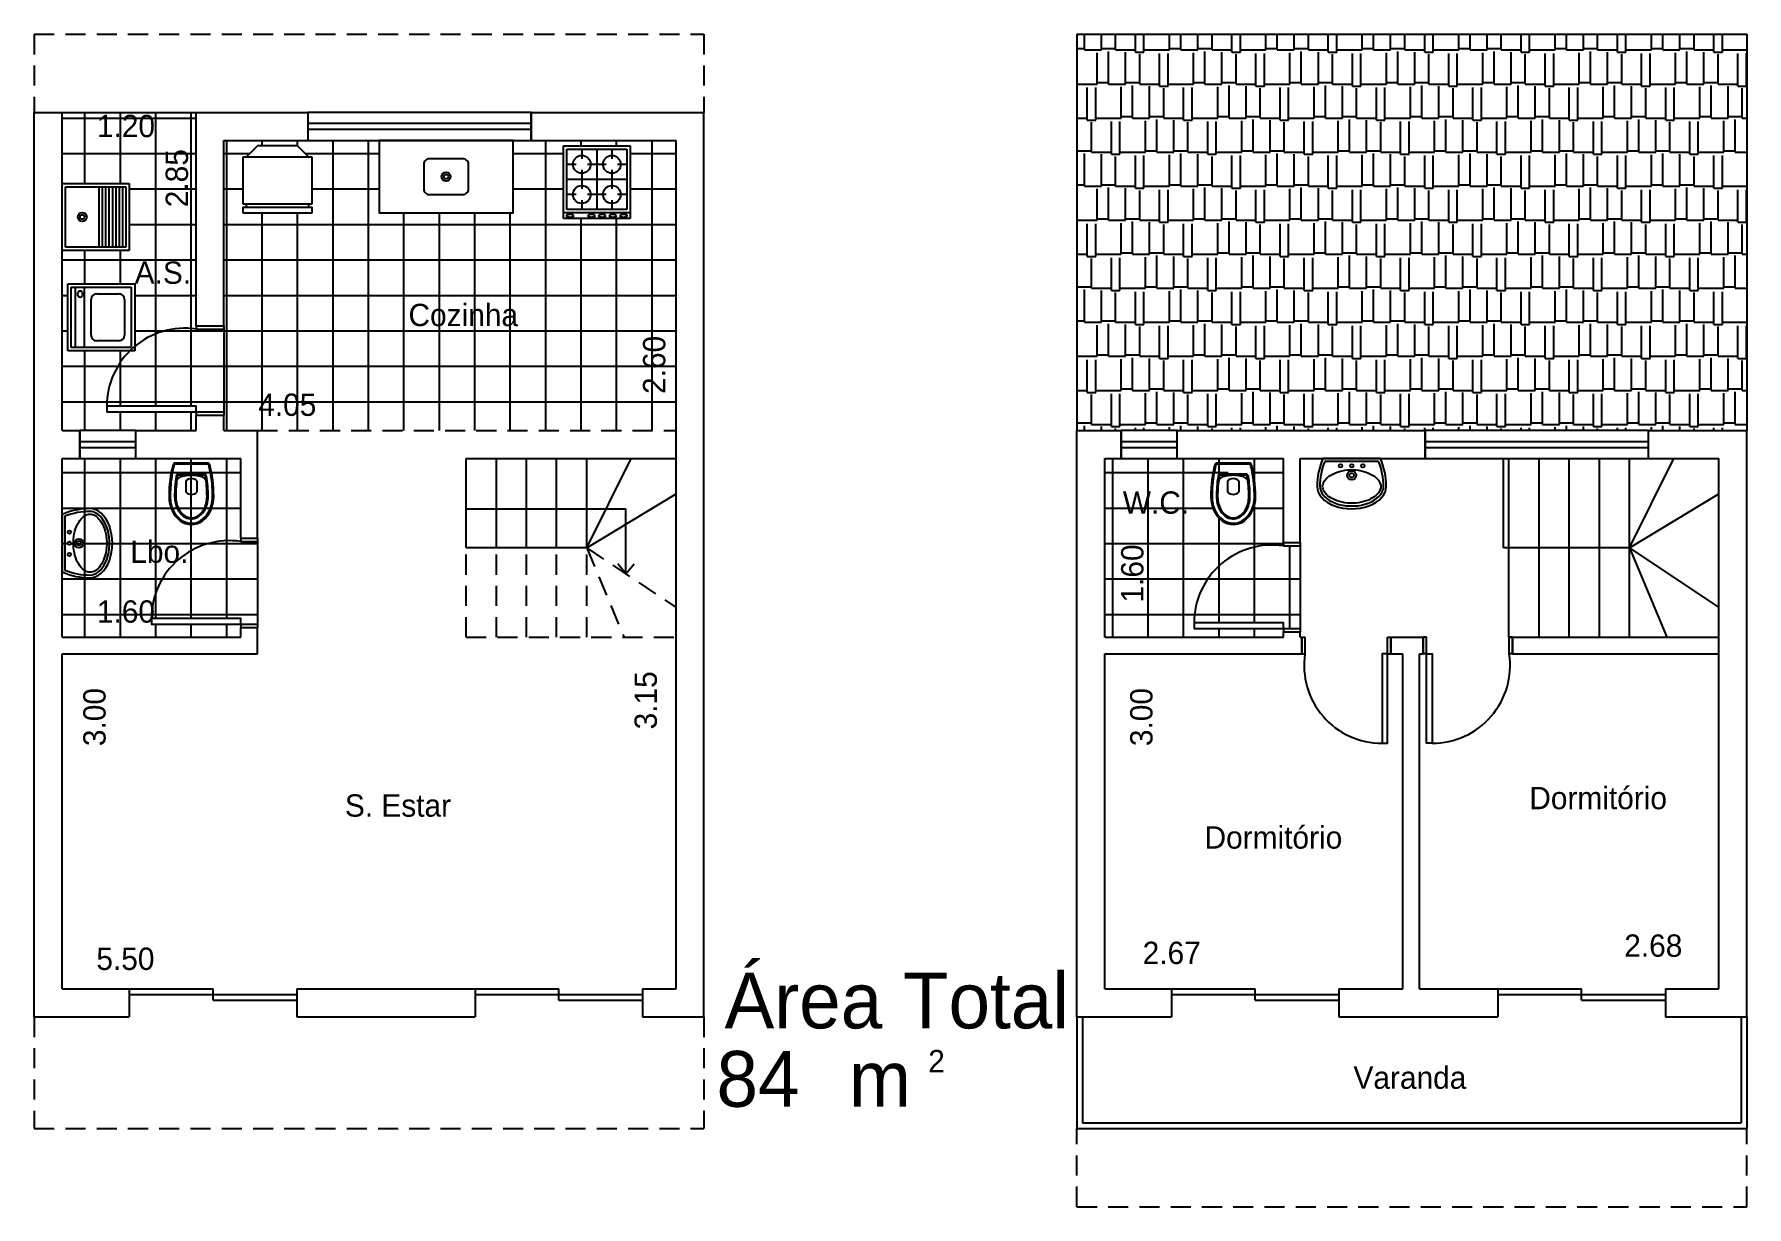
# Model space of a CAD drawing. Extents: x 0.3 to 15.6, y 0.1 to 10.6.
import ezdxf

# ---------------------------------------------------------------- set-up
doc = ezdxf.new("R2010")
doc.units = 0
doc.linetypes.add('ACAD_ISO02W100', pattern=[15, 12, -3])
doc.layers.get('0').update_dxf_attribs({"linetype": 'CONTINUOUS'})
doc.layers.get('DEFPOINTS').update_dxf_attribs({"linetype": 'CONTINUOUS'})
for name, color, linetype in [('BLOCO', 5, 'CONTINUOUS'), ('BLOCOS', 5, 'CONTINUOUS'), ('HACHURA', 1, 'CONTINUOUS'), ('PAREDE', 7, 'CONTINUOUS'), ('PONTILHADO', 8, 'ACAD_ISO02W100')]:
    doc.layers.add(name, color=color, linetype=linetype)
doc.styles.add('PADRÃO', font='', dxfattribs={"height": 0.2})
doc.styles.get('PADRÃO').set_extended_font_data('AvantGarde Bk BT')
doc.dimstyles.new('PADRÃOS', dxfattribs={"dimtxt": 0.15, "dimasz": 0.1, "dimexe": 1.25, "dimexo": 0.625, "dimgap": 0.1, "dimtad": 0, "dimjust": 1, "dimzin": 1, "dimdsep": 46, "dimtxsty": 'PADRÃO', "dimcen": 2.5, "dimse1": 1, "dimse2": 1, "dimsd1": 1, "dimsd2": 1, "dimclrt": 1, "dimadec": 0, "dimazin": 0, "dimtfac": 1, "dimtdec": 4, "dimtmove": 0, "dimatfit": 3, "dimfxl": 1, "dimtolj": 1, "dimtzin": 0, "dimarcsym": 0})
pattern_1 = [(0, (-139.29844, -142.5989), (0, 0.3175), []), (90, (-139.29844, -142.5989), (-0.3175, 2e-17), [])]

# ---------------------------------------------------------------- blocks, each defined once
blk = doc.blocks.new('SETA')
at = {"layer": 'PAREDE', "ltscale": 0.015}
for q in [(-0.073, -0.091), (0.073, -0.091)]:
    blk.add_line((0, 0), q, dxfattribs=at)
blk = doc.blocks.new('J2')
at = {"layer": 'BLOCO'}
for p, q in [((0, 0.25), (0, 0)), ((2, 0.25), (0, 0.25)), ((2, 0), (2, 0.25)), ((2, 0.15), (0, 0.15)), ((0, 0.1), (2, 0.1)), ((0, 0), (2, 0))]:
    blk.add_line(p, q, dxfattribs=at)
blk = doc.blocks.new('J50')
at = {"layer": 'BLOCO'}
for p, q in [((0, 0.25), (0, 0)), ((0.5, 0.25), (0, 0.25)), ((0.5, 0), (0.5, 0.25)), ((0.5, 0.15), (0, 0.15)), ((0, 0.1), (0.5, 0.1)), ((0, 0), (0.5, 0))]:
    blk.add_line(p, q, dxfattribs=at)
blk = doc.blocks.new('P80E25')
at = {"layer": 'BLOCO', "ltscale": 0.015}
for p, q in [((0.03, 0.25), (0, 0.25)), ((0, 0.25), (0, 0)), ((0.03, 0.25), (0.03, 0)), ((0.8, 0.25), (0.77, 0.25)), ((0.77, 0.25), (0.77, 0)), ((0.8, 0.25), (0.8, 0)), ((0.8, 0), (0, 0))]:
    blk.add_line(p, q, dxfattribs=at)
at = {"layer": 'BLOCO'}
blk.add_lwpolyline([(0.03, 0.25), (0.08, 0.25), (0.08, 1.05), (0.03, 1.05)], close=True, dxfattribs=at)
at = {"layer": 'BLOCO', "ltscale": 0.015}
blk.add_arc((0.08, 0.352), 0.698, 351.5555, 90, dxfattribs=at)
blk = doc.blocks.new('P80E15')
at = {"layer": 'BLOCO', "ltscale": 0.015}
for p, q in [((0.03, 0.15), (0, 0.15)), ((0, 0.15), (0, 0)), ((0.03, 0), (0, 0)), ((0.03, 0.15), (0.03, 0)), ((0.8, 0.15), (0.77, 0.15)), ((0.77, 0.15), (0.77, 0)), ((0.8, 0), (0.77, 0)), ((0.8, 0.15), (0.8, 0))]:
    blk.add_line(p, q, dxfattribs=at)
at = {"layer": 'BLOCO'}
blk.add_lwpolyline([(0.03, 0.15), (0.08, 0.15), (0.08, 0.95), (0.03, 0.95)], close=True, dxfattribs=at)
at = {"layer": 'BLOCO', "ltscale": 0.015}
blk.add_arc((0.08, 0.252), 0.698, 351.5555, 90, dxfattribs=at)
blk = doc.blocks.new('P80D15')
at = {"layer": 'BLOCO', "ltscale": 0.015}
for p, q in [((0, 0.15), (0, 0)), ((0, 0.15), (0.03, 0.15)), ((0, 0), (0.03, 0)), ((0.03, 0.15), (0.03, 0)), ((0.77, 0.15), (0.77, 0)), ((0.77, 0.15), (0.8, 0.15)), ((0.77, 0), (0.8, 0)), ((0.8, 0.15), (0.8, 0))]:
    blk.add_line(p, q, dxfattribs=at)
at = {"layer": 'BLOCO'}
blk.add_lwpolyline([(0.77, 0.15), (0.72, 0.15), (0.72, 0.95), (0.77, 0.95)], close=True, dxfattribs=at)
at = {"layer": 'BLOCO', "ltscale": 0.015}
blk.add_arc((0.72, 0.252), 0.698, 90, 188.4445, dxfattribs=at)
blk = doc.blocks.new('VASOSAN')
at = {"layer": 'BLOCOS'}
for p, q in [((-0.05, 0.2), (-0.05, 0.3)), ((0.05, 0.2), (0.05, 0.3)), ((-0.145, 0.05), (0.145, 0.05)), ((-0.145, 0.04), (0.145, 0.04)), ((-0.116, 0.15), (0.116, 0.15)), ((-0.116, 0.14), (0.116, 0.14))]:
    blk.add_line(p, q, dxfattribs=at)
for centre, radius, start, end in [((0, 0.25), 0.0707, 44.9896, 134.9689), ((-0.116, 0.16), 0.02, 189.3868, 270), ((-0.116, 0.16), 0.01, 189.3844, 270), ((0, 0.25), 0.0707, 225.0311, 315.0104), ((0.116, 0.16), 0.01, 270, 350.5759), ((0.116, 0.16), 0.02, 270, 350.5771), ((-0.145, 0.06), 0.02, 195.5363, 270), ((-0.145, 0.06), 0.01, 195.5347, 270), ((0.145, 0.06), 0.01, 270, 344.4831), ((0.145, 0.06), 0.02, 270, 344.4637)]:
    blk.add_arc(centre, radius, start, end, dxfattribs=at)
for centre, major_axis, ratio, start_param, end_param in [((0, 0.34), (0, 0.25), 0.8, 4.712389, 7.853982), ((0, 0.34), (0, 0.5), 0.4, 1.570796, 2.178171), ((0, 0.34), (0, 0.5), 0.4, 4.105014, 4.712389), ((0, 0.2), (-0.132, 0), 0.380108, 0, 3.141593)]:
    blk.add_ellipse(centre, major_axis=major_axis, ratio=ratio, start_param=start_param, end_param=end_param, dxfattribs=at)
for points, knots in [([(0.19, 0.34), (0.19, 0.385), (0.18, 0.43), (0.128, 0.535), (0.067, 0.577), (-0.056, 0.582), (-0.118, 0.544), (-0.177, 0.44), (-0.19, 0.39), (-0.19, 0.34)], [4.712389, 4.712389, 4.712389, 4.712389, 5.268705, 5.268705, 6.251972, 6.251972, 7.235239, 7.235239, 7.853982, 7.853982, 7.853982, 7.853982]), ([(0.15, 0.34), (0.15, 0.379), (0.141, 0.418), (0.098, 0.505), (0.052, 0.537), (-0.036, 0.543), (-0.083, 0.519), (-0.137, 0.434), (-0.15, 0.387), (-0.15, 0.34)], [4.712389, 4.712389, 4.712389, 4.712389, 5.267304, 5.267304, 6.225165, 6.225165, 7.183027, 7.183027, 7.853982, 7.853982, 7.853982, 7.853982]), ([(0.14, 0.34), (0.14, 0.377), (0.131, 0.415), (0.086, 0.506), (0.035, 0.535), (-0.049, 0.525), (-0.088, 0.498), (-0.13, 0.419), (-0.14, 0.379), (-0.14, 0.34)], [4.712389, 4.712389, 4.712389, 4.712389, 5.266985, 5.266985, 6.376176, 6.376176, 7.268653, 7.268653, 7.853982, 7.853982, 7.853982, 7.853982]), ([(-0.19, 0.34), (-0.19, 0.263), (-0.183, 0.186), (-0.165, 0.096), (-0.16, 0.076), (-0.155, 0.057)], [1.5707963, 1.5707963, 1.5707963, 1.5707963, 2.0374558, 2.0374558, 2.1781714, 2.1781714, 2.1781714, 2.1781714]), ([(0.126, 0.158), (0.13, 0.188), (0.134, 0.22), (0.139, 0.281), (0.14, 0.31), (0.14, 0.34)], [4.3194242, 4.3194242, 4.3194242, 4.3194242, 4.5261468, 4.5261468, 4.712389, 4.712389, 4.712389, 4.712389]), ([(0.135, 0.157), (0.141, 0.188), (0.145, 0.222), (0.149, 0.283), (0.15, 0.312), (0.15, 0.34)], [4.3194149, 4.3194149, 4.3194149, 4.3194149, 4.5352774, 4.5352774, 4.712389, 4.712389, 4.712389, 4.712389]), ([(0.155, 0.057), (0.171, 0.118), (0.183, 0.188), (0.189, 0.287), (0.19, 0.314), (0.19, 0.34)], [4.1050166, 4.1050166, 4.1050166, 4.1050166, 4.5531772, 4.5531772, 4.712389, 4.712389, 4.712389, 4.712389])]:
    blk.add_open_spline(points, degree=3, knots=knots, dxfattribs=at)
for points in [[(-0.15, 0.34), (-0.15, 0.277), (-0.145, 0.214), (-0.135, 0.157)], [(-0.14, 0.34), (-0.14, 0.278), (-0.135, 0.215), (-0.126, 0.158)]]:
    blk.add_open_spline(points, degree=3, dxfattribs=at)
blk = doc.blocks.new('LAVAT')
at = {"layer": 'BLOCOS'}
for p, q in [((-0.257, 0), (0.257, 0)), ((-0.241, 0.025), (0.241, 0.025))]:
    blk.add_line(p, q, dxfattribs=at)
for centre, radius in [((0, 0.15), 0.04), ((0, 0.15), 0.02), ((-0.1, 0.065), 0.015), ((0, 0.065), 0.015), ((0.1, 0.065), 0.015)]:
    blk.add_circle(centre, radius, dxfattribs=at)
for centre, radius, start, end in [((0.31, 0.25), 0.62, 180, 203.78), ((0.31, 0.25), 0.595, 180, 202.2114), ((-0.31, 0.25), 0.595, 337.7886, 360), ((-0.31, 0.25), 0.62, 336.22, 0)]:
    blk.add_arc(centre, radius, start, end, dxfattribs=at)
blk.add_ellipse((0, 0.25), major_axis=(0.31, 0), ratio=0.645161, start_param=0, end_param=3.141593, dxfattribs=at)
for points, knots in [([(0.285, 0.25), (0.285, 0.3), (0.245, 0.354), (0.101, 0.423), (0, 0.434), (-0.174, 0.399), (-0.244, 0.353), (-0.28, 0.286), (-0.285, 0.268), (-0.285, 0.25)], [0, 0, 0, 0, 0.936148, 0.936148, 1.872296, 1.872296, 2.808445, 2.808445, 3.139385, 3.139385, 3.139385, 3.139385]), ([(0.26, 0.25), (0.26, 0.278), (0.242, 0.313), (0.164, 0.37), (0.103, 0.392), (-0.029, 0.404), (-0.098, 0.394), (-0.203, 0.348), (-0.24, 0.314), (-0.266, 0.253), (-0.263, 0.224), (-0.216, 0.162), (-0.168, 0.131), (-0.048, 0.098), (0.023, 0.096), (0.148, 0.123), (0.201, 0.15), (0.251, 0.205), (0.26, 0.229), (0.26, 0.25)], [0, 0, 0, 0, 0.718092, 0.718092, 1.436184, 1.436184, 2.154275, 2.154275, 2.872367, 2.872367, 3.590459, 3.590459, 4.308551, 4.308551, 5.026643, 5.026643, 5.744734, 5.744734, 6.283185, 6.283185, 6.283185, 6.283185])]:
    blk.add_open_spline(points, degree=3, knots=knots, dxfattribs=at)
blk = doc.blocks.new('TANQUE')
at = {"layer": 'BLOCOS'}
for p, q in [((-0.3, 0.6), (0.3, 0.6)), ((-0.3, 0), (-0.3, 0.6)), ((-0.27, 0.57), (0.27, 0.57)), ((-0.27, 0.03), (-0.27, 0.57)), ((-0.27, 0.54), (0.27, 0.54)), ((-0.27, 0.51), (0.27, 0.51)), ((-0.27, 0.48), (0.27, 0.48)), ((0.27, 0.57), (0.27, 0.03)), ((0.3, 0.6), (0.3, 0)), ((-0.27, 0.45), (0.27, 0.45)), ((-0.27, 0.42), (0.27, 0.42)), ((-0.27, 0.39), (0.27, 0.39)), ((-0.27, 0.36), (0.27, 0.36)), ((-0.27, 0.33), (0.27, 0.33)), ((0.3, 0), (-0.3, 0)), ((0.27, 0.03), (-0.27, 0.03))]:
    blk.add_line(p, q, dxfattribs=at)
for radius in [0.04, 0.02]:
    blk.add_circle((0, 0.18), radius, dxfattribs=at)
blk = doc.blocks.new('MÁQUINA')
at = {"layer": 'BLOCOS'}
for p, q in [((-0.3, 0.65), (0.3, 0.65)), ((-0.3, 0.05), (-0.3, 0.65)), ((-0.27, 0.62), (0.27, 0.62)), ((-0.27, 0.08), (-0.27, 0.62)), ((0.27, 0.62), (0.27, 0.08)), ((0.3, 0.65), (0.3, 0.05)), ((-0.21, 0.31), (-0.21, 0.51)), ((-0.16, 0.56), (0.16, 0.56)), ((0.21, 0.51), (0.21, 0.31)), ((0.27, 0.2), (-0.27, 0.2)), ((0.16, 0.26), (-0.16, 0.26)), ((0.3, 0.05), (-0.3, 0.05)), ((0.27, 0.12), (-0.27, 0.12)), ((0.27, 0.08), (-0.27, 0.08))]:
    blk.add_line(p, q, dxfattribs=at)
for centre, start, end in [((-0.16, 0.51), 90, 180), ((0.16, 0.51), 360, 90), ((-0.16, 0.31), 180, 270), ((0.16, 0.31), 270, 360)]:
    blk.add_arc(centre, 0.05, start, end, dxfattribs=at)
blk.add_ellipse((-0.208, 0.161), major_axis=(-0.0301, 0), ratio=0.716981, dxfattribs=at)
blk = doc.blocks.new('GELAD')
at = {"layer": 'BLOCOS'}
for p, q in [((0.31, 0.65), (-0.31, 0.65)), ((-0.31, 0.65), (-0.31, 0.6)), ((0.31, 0.6), (0.31, 0.65)), ((0.31, 0.6), (-0.31, 0.6)), ((0.31, 0.57), (-0.31, 0.57)), ((-0.31, 0.57), (-0.31, 0.15)), ((-0.28, 0.6), (-0.28, 0.57)), ((0.28, 0.57), (0.28, 0.6)), ((0.31, 0.15), (0.31, 0.57)), ((-0.31, 0.15), (0.31, 0.15)), ((-0.18, 0.05), (-0.28, 0.15)), ((-0.18, 0.05), (0.18, 0.05)), ((0.18, 0.05), (0.28, 0.15))]:
    blk.add_line(p, q, dxfattribs=at)
blk = doc.blocks.new('FOGÃO4B')
at = {"layer": 'BLOCOS'}
for p, q in [((-0.3, 0.7), (0.3, 0.7)), ((-0.3, 0.05), (-0.3, 0.7)), ((-0.3, 0.65), (0.3, 0.65)), ((-0.27, 0.62), (0.27, 0.62)), ((-0.27, 0.08), (-0.27, 0.62)), ((-0.135, 0.535), (-0.135, 0.62)), ((0, 0.08), (0, 0.62)), ((0.135, 0.535), (0.135, 0.62)), ((0.27, 0.62), (0.27, 0.08)), ((0.3, 0.7), (0.3, 0.05)), ((-0.27, 0.485), (-0.185, 0.485)), ((-0.085, 0.485), (0.085, 0.485)), ((0.185, 0.485), (0.27, 0.485)), ((-0.27, 0.35), (0.27, 0.35)), ((-0.135, 0.265), (-0.135, 0.435)), ((0.135, 0.265), (0.135, 0.435)), ((-0.27, 0.215), (-0.185, 0.215)), ((-0.135, 0.08), (-0.135, 0.165)), ((-0.085, 0.215), (0.085, 0.215)), ((0.135, 0.08), (0.135, 0.165)), ((0.185, 0.215), (0.27, 0.215)), ((0.3, 0.05), (-0.3, 0.05)), ((0.27, 0.08), (-0.27, 0.08))]:
    blk.add_line(p, q, dxfattribs=at)
for centre in [(-0.135, 0.485), (0.135, 0.485), (-0.135, 0.215), (0.135, 0.215)]:
    blk.add_circle(centre, 0.08, dxfattribs=at)
for centre in [(-0.24, 0.675), (-0.144, 0.675), (-0.048, 0.675), (0.048, 0.675), (0.24, 0.675)]:
    blk.add_ellipse(centre, major_axis=(-0.03, 0), ratio=0.5, dxfattribs=at)
blk = doc.blocks.new('PIA')
at = {"layer": 'BLOCOS'}
blk.add_lwpolyline([(-0.6, 0), (0.6, 0), (0.6, 0.65), (-0.6, 0.65)], close=True, dxfattribs=at)
blk.add_lwpolyline([(-0.15, 0.165), (0.15, 0.165, 0.414214), (0.2, 0.215), (0.2, 0.435, 0.414214), (0.15, 0.485), (-0.15, 0.485, 0.414214), (-0.2, 0.435), (-0.2, 0.215, 0.414214)], format="xyb", close=True, dxfattribs=at)
for radius in [0.04, 0.02]:
    blk.add_circle((0, 0.325), radius, dxfattribs=at)
blk = doc.blocks.new('ESTAR')
at = {"layer": 'HACHURA', "ltscale": 0.015, "style": 'PADRÃO'}
blk.add_text('S. Estar', height=0.2, dxfattribs=at).set_placement((-0.425, -0.068))
blk = doc.blocks.new('COZINHA')
at = {"layer": 'HACHURA', "ltscale": 0.015, "style": 'PADRÃO'}
blk.add_text('Cozinha', height=0.2, dxfattribs=at).set_placement((-0.658, -0.068))
blk = doc.blocks.new('WC')
at = {"layer": 'HACHURA', "ltscale": 0.015, "style": 'PADRÃO'}
blk.add_text('W.C.', height=0.2, dxfattribs=at).set_placement((-0.137, -0.096))
blk = doc.blocks.new('DORMI')
at = {"layer": 'HACHURA', "ltscale": 0.015, "style": 'PADRÃO'}
blk.add_text('Dormitório', height=0.2, dxfattribs=at).set_placement((-0.516, -0.066))
blk = doc.blocks.new('*D28')
at = {"layer": 'DEFPOINTS', "color": 0, "linetype": 'ByBlock', "ltscale": 0.015}
for p in [(151.824, 144.923), (149.154, 144.601), (151.824, 144.601)]:
    blk.add_point(p, dxfattribs=at)
at = {"color": 1, "linetype": 'ByBlock', "ltscale": 0.015, "insert": (149.753, 144.923), "char_height": 0.2, "attachment_point": 5, "style": 'PADRÃO'}
blk.add_mtext('\\A1;2.67', dxfattribs=at)
blk = doc.blocks.new('*D29')
at = {"layer": 'DEFPOINTS', "color": 0, "linetype": 'ByBlock', "ltscale": 0.015}
for p in [(149.154, 147.601), (149.154, 144.601), (149.482, 144.601)]:
    blk.add_point(p, dxfattribs=at)
at = {"color": 1, "linetype": 'ByBlock', "ltscale": 0.015, "insert": (149.482, 147.036), "char_height": 0.2, "attachment_point": 5, "rotation": 90, "style": 'PADRÃO'}
blk.add_mtext('\\A1;3.00', dxfattribs=at)
blk = doc.blocks.new('*D30')
at = {"layer": 'DEFPOINTS', "color": 0, "linetype": 'ByBlock', "ltscale": 0.015}
for p in [(151.974, 144.988), (151.974, 144.601), (154.654, 144.601)]:
    blk.add_point(p, dxfattribs=at)
at = {"color": 1, "linetype": 'ByBlock', "ltscale": 0.015, "insert": (154.067, 144.988), "char_height": 0.2, "attachment_point": 5, "style": 'PADRÃO'}
blk.add_mtext('\\A1;2.68', dxfattribs=at)
blk = doc.blocks.new('*D31')
at = {"layer": 'DEFPOINTS', "color": 0, "linetype": 'ByBlock', "ltscale": 0.015}
for p in [(149.154, 149.351), (149.401, 149.351), (149.154, 147.751)]:
    blk.add_point(p, dxfattribs=at)
at = {"color": 1, "linetype": 'ByBlock', "ltscale": 0.015, "insert": (149.401, 148.322), "char_height": 0.2, "attachment_point": 5, "rotation": 90, "style": 'PADRÃO'}
blk.add_mtext('\\A1;1.60', dxfattribs=at)
blk = doc.blocks.new('*D32')
at = {"layer": 'DEFPOINTS', "color": 0, "linetype": 'ByBlock', "ltscale": 0.015}
for p in [(145.118, 152.201), (145.314, 152.201), (145.314, 149.601)]:
    blk.add_point(p, dxfattribs=at)
at = {"color": 1, "linetype": 'ByBlock', "ltscale": 0.015, "insert": (145.118, 150.19), "char_height": 0.2, "attachment_point": 5, "rotation": 90, "style": 'PADRÃO'}
blk.add_mtext('\\A1;2.60', dxfattribs=at)
blk = doc.blocks.new('*D33')
at = {"layer": 'DEFPOINTS', "color": 0, "linetype": 'ByBlock', "ltscale": 0.015}
for p in [(145.314, 149.832), (141.264, 149.601), (145.314, 149.601)]:
    blk.add_point(p, dxfattribs=at)
at = {"color": 1, "linetype": 'ByBlock', "ltscale": 0.015, "insert": (141.83, 149.832), "char_height": 0.2, "attachment_point": 5, "style": 'PADRÃO'}
blk.add_mtext('\\A1;4.05', dxfattribs=at)
blk = doc.blocks.new('*D34')
at = {"layer": 'DEFPOINTS', "color": 0, "linetype": 'ByBlock', "ltscale": 0.015}
for p in [(141.014, 152.451), (140.842, 149.601), (141.014, 149.601)]:
    blk.add_point(p, dxfattribs=at)
at = {"color": 1, "linetype": 'ByBlock', "ltscale": 0.015, "insert": (140.842, 151.862), "char_height": 0.2, "attachment_point": 5, "rotation": 90, "style": 'PADRÃO'}
blk.add_mtext('\\A1;2.85', dxfattribs=at)
blk = doc.blocks.new('*D35')
at = {"layer": 'DEFPOINTS', "color": 0, "linetype": 'ByBlock', "ltscale": 0.015}
for p in [(139.814, 152.451), (141.014, 152.451), (141.014, 152.328)]:
    blk.add_point(p, dxfattribs=at)
at = {"color": 1, "linetype": 'ByBlock', "ltscale": 0.015, "insert": (140.385, 152.328), "char_height": 0.2, "attachment_point": 5, "style": 'PADRÃO'}
blk.add_mtext('\\A1;1.20', dxfattribs=at)
blk = doc.blocks.new('*D36')
at = {"layer": 'DEFPOINTS', "color": 0, "linetype": 'ByBlock', "ltscale": 0.015}
for p in [(145.314, 144.87), (139.814, 144.601), (145.314, 144.601)]:
    blk.add_point(p, dxfattribs=at)
at = {"color": 1, "linetype": 'ByBlock', "ltscale": 0.015, "insert": (140.38, 144.87), "char_height": 0.2, "attachment_point": 5, "style": 'PADRÃO'}
blk.add_mtext('\\A1;5.50', dxfattribs=at)
blk = doc.blocks.new('*D37')
at = {"layer": 'DEFPOINTS', "color": 0, "linetype": 'ByBlock', "ltscale": 0.015}
for p in [(145.314, 147.751), (145.042, 144.601), (145.314, 144.601)]:
    blk.add_point(p, dxfattribs=at)
at = {"color": 1, "linetype": 'ByBlock', "ltscale": 0.015, "insert": (145.042, 147.186), "char_height": 0.2, "attachment_point": 5, "rotation": 90, "style": 'PADRÃO'}
blk.add_mtext('\\A1;3.15', dxfattribs=at)
blk = doc.blocks.new('*D38')
at = {"layer": 'DEFPOINTS', "color": 0, "linetype": 'ByBlock', "ltscale": 0.015}
for p in [(139.814, 147.601), (139.814, 144.601), (140.104, 144.601)]:
    blk.add_point(p, dxfattribs=at)
at = {"color": 1, "linetype": 'ByBlock', "ltscale": 0.015, "insert": (140.104, 147.036), "char_height": 0.2, "attachment_point": 5, "rotation": 90, "style": 'PADRÃO'}
blk.add_mtext('\\A1;3.00', dxfattribs=at)
blk = doc.blocks.new('*D39')
at = {"layer": 'DEFPOINTS', "color": 0, "linetype": 'ByBlock', "ltscale": 0.015}
for p in [(141.414, 147.98), (139.814, 147.751), (141.414, 147.751)]:
    blk.add_point(p, dxfattribs=at)
at = {"color": 1, "linetype": 'ByBlock', "ltscale": 0.015, "insert": (140.385, 147.98), "char_height": 0.2, "attachment_point": 5, "style": 'PADRÃO'}
blk.add_mtext('\\A1;1.60', dxfattribs=at)
blk = doc.blocks.new('AREA')
at = {"layer": 'HACHURA', "ltscale": 0.1, "style": 'PADRÃO'}
for s, p in [('Área Total', (-2.498, 0.433)), ('m', (-1.384, -0.269))]:
    blk.add_text(s, height=0.5, dxfattribs=at).set_placement(p)
at = {"layer": 'HACHURA', "ltscale": 0.015, "style": 'PADRÃO'}
blk.add_text('2', height=0.2, dxfattribs=at).set_placement((-0.673, 0.04))
blk.add_attdef('100', (-2.57, -0.269), '', height=0.5, dxfattribs=at)

msp = doc.modelspace()

# ---------------------------------------------------------------- hatches: boundary and pattern name
at = {"layer": 'HACHURA', "ltscale": 0.015}
h = msp.add_hatch(dxfattribs=at)
h.set_pattern_fill('AR-RSHKE', color=256, scale=0.001, style=0)
h.set_pattern_definition([(0, (-139.29844, -142.5989), (0.6477, 0.3048), [0.1524, -0.127, 0.1778, -0.0762, 0.2286, -0.1016]), (0, (-139.14604, -142.5862), (0.6477, 0.3048), [0.127, -0.4826, 0.1016, -0.1524]), (0, (-138.84124, -142.61795), (0.6477, 0.3048), [0.0762, -0.7874]), (90, (-139.29844, -142.5989), (-0.2159, 0.3048), [0.2921, -0.9271]), (90, (-139.14604, -142.5989), (-0.2159, 0.3048), [0.28575, -0.93345]), (90, (-139.01904, -142.5989), (-0.2159, 0.3048), [0.2667, -0.9525]), (90, (-138.84124, -142.61795), (-0.2159, 0.3048), [0.2921, -0.9271]), (90, (-138.76504, -142.61795), (-0.2159, 0.3048), [0.2921, -0.9271]), (90, (-138.53644, -142.5989), (-0.2159, 0.3048), [0.2794, -0.9398])])
h.paths.add_polyline_path([(14.725, 7.002), (15.606, 7.002), (15.606, 10.552), (9.606, 10.552), (9.606, 7.002), (10.003, 7.002), (10.503, 7.002), (11.056, 7.002), (12.725, 7.002)])
h = msp.add_hatch(dxfattribs=at)
h.set_pattern_fill('NET', color=256, scale=0.1, style=0)
h.set_pattern_definition(pattern_1)
h.paths.add_polyline_path([(1.965, 7.911), (1.715, 7.911, 0.214182), (1.165, 7.756), (1.165, 7.717), (1.122, 7.717, 0.200264), (0.915, 7.221), (1.715, 7.221), (1.715, 7.171), (1.965, 7.171)])
h.paths.add_polyline_path([(1.122, 7.717), (0.565, 7.717), (0.565, 8.317), (1.165, 8.317), (1.165, 7.756, -0.214182), (1.715, 7.911), (1.715, 7.941), (1.715, 9.852), (0.515, 9.852), (0.515, 9.215), (1.115, 9.215), (1.115, 8.615), (0.515, 8.615), (0.515, 7.002), (0.674, 7.002), (1.174, 7.002), (1.715, 7.002), (1.715, 7.141), (1.715, 7.171), (0.915, 7.171), (0.915, 7.221, -0.200264)])
h.paths.add_polyline_path([(2.265, 6.009), (2.115, 6.009, 0.45807), (1.315, 5.319), (2.115, 5.319), (2.115, 5.269), (2.265, 5.269)])
h.paths.add_polyline_path([(2.115, 6.752), (1.174, 6.752), (0.674, 6.752), (0.515, 6.752), (0.515, 5.152), (2.115, 5.152), (2.115, 5.239), (2.115, 5.269), (1.315, 5.269), (1.315, 5.319, -0.45807), (2.115, 6.009), (2.115, 6.039)])
h.paths.add_polyline_path([(0.705, 5.994, -1.000001), (0.625, 5.994, -1.000001)], flags=16)
h.paths.add_polyline_path([(0.685, 5.994, -1), (0.645, 5.994, -1)], flags=0)
h.paths.add_polyline_path([(0.565, 6.094, -1), (0.595, 6.094, -1)], flags=16)
h.paths.add_polyline_path([(0.595, 5.994, -1.000001), (0.565, 5.994, -1.000001)], flags=16)
h.paths.add_polyline_path([(0.595, 5.894, -1.000001), (0.565, 5.894, -1.000001)], flags=16)
h.paths.add_polyline_path([(6.015, 9.602), (4.717, 9.602), (4.555, 9.602), (4.555, 8.952), (3.355, 8.952), (3.355, 9.602), (2.717, 9.602), (1.965, 9.602), (1.965, 7.941), (1.965, 7.141), (1.965, 7.002), (2.265, 7.002), (6.015, 7.002)])
h.paths.add_polyline_path([(2.134, 8.952), (2.134, 9.002), (2.164, 9.002), (2.164, 9.032), (2.134, 9.032), (2.134, 9.452), (2.164, 9.452), (2.264, 9.552), (2.624, 9.552), (2.724, 9.452), (2.754, 9.452), (2.754, 9.032), (2.724, 9.032), (2.724, 9.002), (2.754, 9.002), (2.754, 8.952)], flags=16)
h.paths.add_polyline_path([(5.005, 8.902), (5.005, 9.552), (5.605, 9.552), (5.605, 8.902)], flags=16)
h.paths.add_polyline_path([(1.389, 8.923), (1.389, 9.602), (1.697, 9.602), (1.697, 8.923)], flags=24)
h.paths.add_polyline_path([(0.765, 9.884), (1.408, 9.884), (1.408, 9.575), (0.765, 9.575)], flags=9)
h.paths.add_polyline_path([(1.106, 8.261), (1.68, 8.261), (1.68, 8.572), (1.106, 8.572)], flags=25)
h.paths.add_polyline_path([(0.765, 5.535), (1.408, 5.535), (1.408, 5.227), (0.765, 5.227)], flags=24)
h.paths.add_polyline_path([(1.059, 5.762), (1.726, 5.762), (1.726, 6.069), (1.059, 6.069)], flags=24)
h.paths.add_polyline_path([(3.574, 7.881), (4.692, 7.881), (4.692, 8.194), (3.574, 8.194)], flags=24)
h.paths.add_polyline_path([(5.665, 7.252), (5.665, 7.93), (5.973, 7.93), (5.973, 7.252)], flags=24)
h.paths.add_polyline_path([(2.215, 7.387), (2.848, 7.387), (2.848, 7.079), (2.215, 7.079)], flags=24)
h = msp.add_hatch(dxfattribs=at)
h.set_pattern_fill('NET', color=256, scale=0.1, style=0)
h.set_pattern_definition(pattern_1)
h.paths.add_polyline_path([(11.606, 5.97), (11.456, 5.97, 0.45807), (10.656, 5.28), (11.456, 5.28), (11.456, 5.23), (11.606, 5.23)])
h.paths.add_polyline_path([(11.456, 5.97), (11.456, 6), (11.456, 6.752), (10.503, 6.752), (10.003, 6.752), (9.856, 6.752), (9.856, 5.152), (11.456, 5.152), (11.456, 5.2), (11.456, 5.23), (10.656, 5.23), (10.656, 5.28, -0.45807)])
edge = h.paths.add_edge_path(flags=16)
edge.add_ellipse((11.006, 6.412), major_axis=(0, -0.25), ratio=0.8, start_angle=270, end_angle=450, ccw=False)
edge.add_ellipse((11.006, 6.412), major_axis=(0, -0.5), ratio=0.4, start_angle=235.2, end_angle=270, ccw=False)
edge.add_arc((10.861, 6.692), 0.02, 90, 168.1773, ccw=False)
edge.add_line((10.861, 6.712), (11.151, 6.712))
edge.add_arc((11.151, 6.692), 0.02, 11.8227, 90, ccw=False)
edge.add_ellipse((11.006, 6.412), major_axis=(0, -0.5), ratio=0.4, start_angle=90, end_angle=124.8, ccw=False)

# ---------------------------------------------------------------- linework, layer by layer
at = {"layer": 'BLOCO', "ltscale": 0.015}
for p, q in [((1.117, 2.002), (1.867, 2.002)), ((1.867, 1.902), (1.867, 2.002)), ((4.214, 2.002), (4.964, 2.002)), ((4.964, 1.902), (4.964, 2.002)), ((10.452, 2.002), (11.202, 2.002)), ((11.202, 1.902), (11.202, 2.002)), ((13.377, 2.002), (14.127, 2.002)), ((14.127, 1.902), (14.127, 2.002)), ((1.117, 1.952), (2.617, 1.952)), ((1.867, 1.902), (2.617, 1.902)), ((4.214, 1.952), (5.714, 1.952)), ((4.964, 1.902), (5.714, 1.902)), ((10.452, 1.952), (11.952, 1.952)), ((11.202, 1.902), (11.952, 1.902)), ((13.377, 1.952), (14.877, 1.952)), ((14.127, 1.902), (14.877, 1.902))]:
    msp.add_line(p, q, dxfattribs=at)
at = {"layer": 'HACHURA', "ltscale": 0.015}
for p, q in [((2.265, 6.009), (2.265, 5.239)), ((11.606, 6), (11.606, 5.23))]:
    msp.add_line(p, q, dxfattribs=at)
at = {"layer": 'PAREDE', "ltscale": 0.015}
for p, q in [((9.606, 10.552), (15.606, 10.552)), ((9.606, 10.552), (9.606, 7.002)), ((15.606, 10.552), (15.606, 7.002)), ((0.265, 1.752), (0.265, 9.852)), ((0.265, 9.852), (0.515, 9.852)), ((0.515, 7.002), (0.515, 9.852)), ((0.515, 9.852), (1.715, 9.852)), ((1.715, 9.852), (2.717, 9.852)), ((1.715, 7.941), (1.715, 9.852)), ((2.717, 9.852), (2.717, 9.602)), ((4.717, 9.852), (4.717, 9.602)), ((4.717, 9.852), (6.265, 9.852)), ((6.265, 1.752), (6.265, 9.852)), ((1.965, 9.602), (2.717, 9.602)), ((1.965, 7.941), (1.965, 9.602)), ((4.717, 9.602), (6.015, 9.602)), ((6.015, 2.002), (6.015, 9.602)), ((1.715, 7.941), (1.965, 7.941)), ((1.715, 7.002), (1.715, 7.141)), ((1.715, 7.141), (1.965, 7.141)), ((1.965, 7.002), (1.965, 7.141)), ((0.515, 7.002), (0.674, 7.002)), ((0.674, 6.752), (0.674, 7.002)), ((1.174, 6.752), (1.174, 7.002)), ((1.174, 7.002), (1.715, 7.002)), ((1.965, 7.002), (2.265, 7.002)), ((2.265, 6.039), (2.265, 7.002)), ((9.606, 1.752), (9.606, 7.002)), ((9.606, 7.002), (10.003, 7.002)), ((9.856, 7.002), (10.003, 7.002)), ((10.003, 6.752), (10.003, 7.002)), ((10.503, 6.752), (10.503, 7.002)), ((10.503, 7.002), (12.725, 7.002)), ((10.503, 7.002), (11.056, 7.002)), ((11.306, 7.002), (11.606, 7.002)), ((12.725, 6.752), (12.725, 7.002)), ((14.725, 6.752), (14.725, 7.002)), ((14.725, 7.002), (15.606, 7.002)), ((15.606, 1.752), (15.606, 7.002)), ((0.515, 6.752), (0.674, 6.752)), ((0.515, 5.152), (0.515, 6.752)), ((1.174, 6.752), (2.115, 6.752)), ((2.115, 6.039), (2.115, 6.752)), ((4.135, 6.752), (6.015, 6.752)), ((4.135, 5.952), (4.135, 6.752)), ((4.405, 5.952), (4.405, 6.752)), ((4.675, 5.952), (4.675, 6.752)), ((4.945, 5.952), (4.945, 6.752)), ((5.215, 5.952), (5.613, 6.752)), ((5.215, 5.952), (5.215, 6.752)), ((9.856, 5.152), (9.856, 6.752)), ((9.856, 6.752), (10.003, 6.752)), ((10.503, 6.752), (11.456, 6.752)), ((11.456, 6), (11.456, 6.752)), ((11.606, 6.752), (12.725, 6.752)), ((11.606, 6), (11.606, 6.752)), ((13.426, 5.952), (13.426, 6.752)), ((13.476, 6.752), (15.356, 6.752)), ((13.476, 5.952), (13.476, 6.752)), ((13.746, 5.952), (13.746, 6.752)), ((14.016, 5.952), (14.016, 6.752)), ((14.286, 5.952), (14.286, 6.752)), ((14.556, 5.952), (14.556, 6.752)), ((14.556, 5.952), (14.954, 6.752)), ((14.725, 6.752), (15.356, 6.752)), ((15.356, 2.002), (15.356, 6.752)), ((4.135, 6.302), (5.565, 6.302)), ((5.215, 5.952), (6.015, 6.437)), ((5.565, 5.719), (5.565, 6.302)), ((14.556, 5.952), (15.356, 6.437)), ((2.115, 6.039), (2.265, 6.039)), ((11.456, 6), (11.606, 6)), ((5.215, 5.952), (4.135, 5.952)), ((14.556, 5.952), (13.426, 5.952)), ((13.476, 5.152), (13.476, 5.952)), ((13.746, 5.152), (13.746, 5.952)), ((14.016, 5.152), (14.016, 5.952)), ((14.286, 5.152), (14.286, 5.952)), ((14.556, 5.152), (14.556, 5.952)), ((14.556, 5.952), (14.889, 5.152)), ((14.556, 5.952), (15.356, 5.419)), ((2.115, 5.152), (2.115, 5.239)), ((2.115, 5.239), (2.265, 5.239)), ((2.265, 5.002), (2.265, 5.239)), ((0.515, 5.152), (2.115, 5.152)), ((9.856, 5.152), (11.456, 5.152)), ((11.456, 5.152), (11.456, 5.2)), ((11.456, 5.2), (11.606, 5.2)), ((11.606, 5.152), (11.606, 5.2)), ((11.606, 5.152), (11.619, 5.152)), ((11.619, 5.152), (11.619, 5.002)), ((12.419, 5.152), (12.419, 5.002)), ((12.419, 5.152), (12.708, 5.152)), ((12.708, 5.152), (12.708, 5.002)), ((13.508, 5.152), (13.508, 5.002)), ((13.508, 5.152), (15.356, 5.152)), ((0.515, 5.002), (2.265, 5.002)), ((0.515, 2.002), (0.515, 5.002)), ((9.856, 5.002), (11.619, 5.002)), ((9.856, 2.002), (9.856, 5.002)), ((12.419, 5.002), (12.526, 5.002)), ((12.526, 2.002), (12.526, 5.002)), ((12.676, 2.002), (12.676, 5.002)), ((12.676, 5.002), (12.708, 5.002)), ((13.508, 5.002), (15.356, 5.002)), ((0.515, 2.002), (1.117, 2.002)), ((1.117, 2.002), (1.117, 1.752)), ((2.617, 2.002), (2.617, 1.752)), ((2.617, 2.002), (4.214, 2.002)), ((4.214, 2.002), (4.214, 1.752)), ((5.714, 2.002), (5.714, 1.752)), ((5.714, 2.002), (6.015, 2.002)), ((9.856, 2.002), (10.452, 2.002)), ((10.452, 2.002), (10.452, 1.752)), ((11.952, 2.002), (11.952, 1.752)), ((11.952, 2.002), (12.526, 2.002)), ((12.676, 2.002), (13.377, 2.002)), ((13.377, 2.002), (13.377, 1.752)), ((14.877, 2.002), (14.877, 1.752)), ((14.877, 2.002), (15.356, 2.002)), ((0.265, 1.752), (1.117, 1.752)), ((2.617, 1.752), (4.214, 1.752)), ((5.714, 1.752), (6.265, 1.752)), ((9.606, 1.752), (10.452, 1.752)), ((9.606, 1.752), (9.606, 0.752)), ((9.656, 1.752), (9.656, 0.802)), ((11.952, 1.752), (13.377, 1.752)), ((14.877, 1.752), (15.606, 1.752)), ((15.556, 1.752), (15.556, 0.802)), ((15.606, 1.752), (15.606, 0.752)), ((9.656, 0.802), (15.556, 0.802)), ((9.606, 0.752), (15.606, 0.752))]:
    msp.add_line(p, q, dxfattribs=at)
at = {"layer": 'PONTILHADO', "ltscale": 0.015}
for p, q in [((0.265, 10.552), (6.265, 10.552)), ((0.265, 10.552), (0.265, 9.852)), ((6.265, 10.552), (6.265, 9.852)), ((2.265, 7.002), (6.015, 7.002)), ((4.135, 5.152), (4.135, 5.952)), ((4.405, 5.152), (4.405, 5.952)), ((4.675, 5.152), (4.675, 5.952)), ((4.945, 5.152), (4.945, 5.952)), ((5.215, 5.152), (5.215, 5.952)), ((5.215, 5.952), (6.015, 5.419)), ((5.215, 5.952), (5.549, 5.152)), ((4.135, 5.152), (6.015, 5.152)), ((13.476, 5.152), (15.356, 5.152)), ((0.265, 1.752), (0.265, 0.752)), ((6.265, 1.752), (6.265, 0.752)), ((0.265, 0.752), (6.265, 0.752)), ((9.606, 0.052), (9.606, 0.752)), ((15.606, 0.052), (15.606, 0.752)), ((9.606, 0.052), (15.606, 0.052))]:
    msp.add_line(p, q, dxfattribs=at)

# ---------------------------------------------------------------- block references
at = {"layer": 'HACHURA', "ltscale": 0.015}
for name, p, rotation in [('GELAD', (2.444, 9.602), 180), ('PIA', (3.955, 9.602), 180), ('FOGÃO4B', (5.305, 9.602), 179.9999999999995), ('TANQUE', (0.515, 8.915), 270.0000000000009), ('MÁQUINA', (0.515, 8.017), 270)]:
    msp.add_blockref(name, p, dxfattribs=dict(at, rotation=rotation))
for name, p in [('COZINHA', (4.276, 8.006)), ('WC', (10.154, 6.354)), ('ESTAR', (3.473, 3.613)), ('DORMI', (14.174, 3.678)), ('DORMI', (11.265, 3.325))]:
    msp.add_blockref(name, p, dxfattribs=at)
msp.add_blockref('AREA', (8.947, 1.216), dxfattribs=at).add_auto_attribs({'100': '84'})
at = {"layer": 'PAREDE', "ltscale": 0.015}
for name, p in [('J2', (2.717, 9.602)), ('J50', (0.674, 6.752)), ('J50', (10.003, 6.752)), ('J2', (12.725, 6.752))]:
    msp.add_blockref(name, p, dxfattribs=at)
for name, p, rotation in [('P80E25', (1.965, 7.141), 90), ('LAVAT', (12.067, 6.752), 180), ('VASOSAN', (1.673, 6.752), 180), ('VASOSAN', (11.006, 6.752), 180), ('LAVAT', (0.515, 5.994), 270), ('P80E15', (2.265, 5.239), 90), ('P80E15', (11.606, 5.2), 90), ('SETA', (5.565, 5.719), 179.9999999999988), ('P80E15', (12.419, 5.152), 180), ('P80D15', (13.508, 5.152), 179.9999999999898)]:
    msp.add_blockref(name, p, dxfattribs=dict(at, rotation=rotation))

# ---------------------------------------------------------------- texts
at = {"layer": 'HACHURA', "ltscale": 0.015, "style": 'PADRÃO'}
for s, p in [('A.S.', (1.165, 8.317)), ('Lbo.', (1.126, 5.818)), ('Varanda', (12.083, 1.108))]:
    msp.add_text(s, height=0.2, dxfattribs=at).set_placement(p)

# ---------------------------------------------------------------- dimensions: what is measured, and where the dimension line sits
at = {"layer": 'HACHURA', "ltscale": 0.015}
for base, p1, p2, picture, middle in [((1.715, 9.729), (0.515, 9.852), (1.715, 9.852), '*D35', (1.087, 9.729)), ((6.015, 7.233), (1.965, 7.002), (6.015, 7.002), '*D33', (2.532, 7.233)), ((2.115, 5.381), (0.515, 5.152), (2.115, 5.152), '*D39', (1.087, 5.381)), ((12.526, 2.324), (9.856, 2.002), (12.526, 2.002), '*D28', (10.455, 2.324)), ((12.676, 2.389), (15.356, 2.002), (12.676, 2.002), '*D30', (14.769, 2.389)), ((6.015, 2.271), (0.515, 2.002), (6.015, 2.002), '*D36', (1.082, 2.271))]:
    dim = msp.add_linear_dim(base=base, p1=p1, p2=p2, dimstyle='PADRÃOS', dxfattribs=at)
    dim.commit()
    dim.dimension.update_dxf_attribs({"geometry": picture, "text_midpoint": middle, "insert": (-139.298, -142.599)})
for base, p1, p2, picture, middle in [((1.543, 7.002), (1.715, 9.852), (1.715, 7.002), '*D34', (1.543, 9.263)), ((5.819, 9.602), (6.015, 7.002), (6.015, 9.602), '*D32', (5.819, 7.591)), ((10.102, 6.752), (9.856, 5.152), (9.856, 6.752), '*D31', (10.102, 5.723)), ((5.744, 2.002), (6.015, 5.152), (6.015, 2.002), '*D37', (5.744, 4.587)), ((0.806, 2.002), (0.515, 5.002), (0.515, 2.002), '*D38', (0.806, 4.437)), ((10.183, 2.002), (9.856, 5.002), (9.856, 2.002), '*D29', (10.183, 4.437))]:
    dim = msp.add_linear_dim(base=base, p1=p1, p2=p2, angle=90, dimstyle='PADRÃOS', dxfattribs=at)
    dim.commit()
    dim.dimension.update_dxf_attribs({"geometry": picture, "text_midpoint": middle, "insert": (-139.298, -142.599)})

doc.saveas('drawing.dxf')
